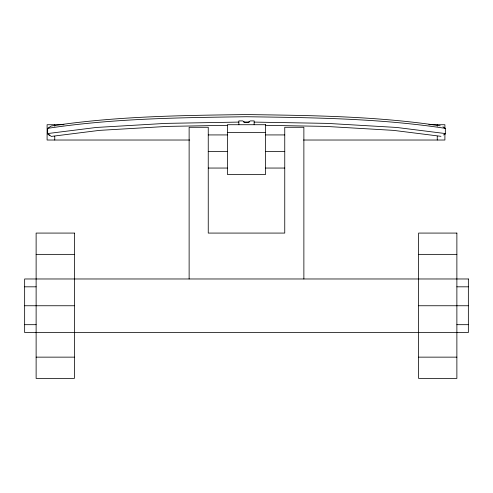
<?xml version="1.0" encoding="UTF-8"?>
<svg xmlns="http://www.w3.org/2000/svg" width="493" height="493" viewBox="0 0 493 493"><rect width="100%" height="100%" fill="white"/><g stroke="black" fill="none" stroke-linecap="round" stroke-linejoin="round"><path stroke-width="0.74" d="M443.527 134.99L445.339 133.56L396.674 127.453L327.069 123.379L254.172 122.091M47.661 134.071L47.661 128.346L51.284 125.998C115.867 116.188 181.319 115.442 246.5 114.573C311.175 115.467 376.122 116.114 440.212 125.807M47.661 128.346C113.439 118.369 180.111 117.636 246.5 116.742C312.889 117.636 379.561 118.369 445.339 128.346L445.339 134.071M238.828 122.091L165.931 123.379L96.326 127.453L47.661 133.56L51.284 136.419L99.438 130.374L167.602 126.387L227.353 125.333M243.431 122.005L249.569 122.005M63.948 124.723L47.1 124.723L47.1 140.024L189.719 140.024M428.867 124.723L444.902 124.723L444.902 128.55M227.378 132.377L265.622 132.377M208.249 134.928L227.378 134.928M265.622 134.928L284.751 134.928M303.509 140.024L444.902 140.024L444.902 133.905M208.249 151.493L227.378 151.493M265.622 151.493L284.751 151.493M208.249 168.051L227.378 168.051M265.622 168.051L284.751 168.051M36.125 254.363L74.375 254.363M418.625 254.363L456.875 254.363M24.65 286.821L36.125 286.821M456.875 286.821L468.35 286.821M24.65 305.752L74.375 305.752M418.625 305.752L468.35 305.752M24.65 324.684L36.125 324.684M456.875 324.684L468.35 324.684M36.125 357.142L74.375 357.142M418.625 357.142L456.875 357.142M265.647 125.333L325.398 126.387L393.562 130.374L440.964 136.327M442.924 126.781L445.339 128.346M48.265 134.503L49.473 135.372M437.254 124.723L437.254 126.257M437.254 136.197L437.254 140.024M303.873 278.976L303.873 127.28L284.751 127.28L284.751 233.078L208.249 233.078L208.249 127.28L189.127 127.28L189.127 278.976M254.148 124.723L254.148 120.902L250.327 120.902L247.954 122.584L245.046 122.584L242.673 120.902L238.852 120.902L238.852 124.723M54.754 124.723L54.754 126.257M54.754 136.197L54.754 140.024M265.622 124.723L227.378 124.723L227.378 174.448L265.622 174.448L265.622 124.723M74.375 233.078L36.125 233.078L36.125 378.427L74.375 378.427L74.375 233.078M456.875 233.078L418.625 233.078L418.625 378.427L456.875 378.427L456.875 233.078M468.35 278.976L24.65 278.976L24.65 332.529L468.35 332.529L468.35 278.976"/></g></svg>
